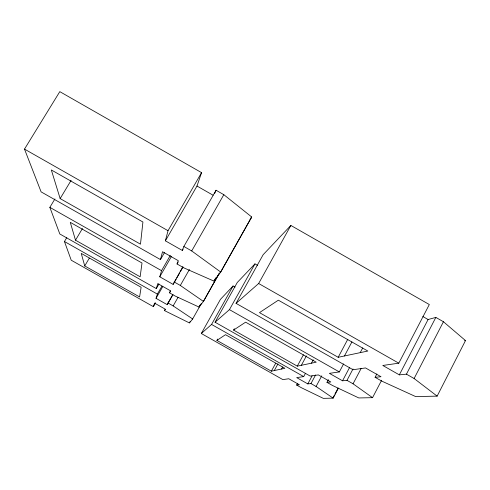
<?xml version="1.0" encoding="UTF-8"?>
<svg xmlns="http://www.w3.org/2000/svg" width="490" height="490" viewBox="0 0 490 490"><rect width="100%" height="100%" fill="white"/><g stroke="black" fill="none" stroke-linecap="round" stroke-linejoin="round"><path stroke-width="0.73" d="M183.064 249.122L182.305 250.445L165.381 240.829L168.027 230.704L201.561 172.645L59.798 91.642L24.5 149.107L41.105 191.872L160.463 259.584L164.628 252.35M160.463 259.584L162.527 251.731L178.311 260.692L177.031 263.975L184.007 267.932L213.94 281.101L220.708 272.048L251.713 216.984L223.82 194.683L216.059 190.255L183.854 246.476L182.305 250.445M176.149 279.086L173.129 284.384L159.764 276.807L161.553 270.676L170.3 255.449M54.923 198.934L49.851 207.35L59.817 233.981L156.316 288.61L157.78 283.6L170.422 290.76L169.54 292.842L175.157 296.021L198.977 307.046L203.448 301.43L219.52 272.887M172.866 294.815L167.243 304.682L156.028 298.337L157.37 294.104L161.902 286.191M66.793 237.589L64.453 241.521L71.24 260.221L153.388 306.667L154.522 303.096L165.222 309.147L164.56 310.629L189.403 322.91L192.68 318.978L173.16 305.919L168.003 303.004L172.866 294.466M165.381 240.829L196.986 186.041L201.561 172.645M173.129 284.384L182.88 266.67M214.596 193.593L216.059 190.255M167.243 304.682L168.003 303.004M376.859 373.944L375.095 377.312L381.93 381.189L415.661 396.582L437.141 396.134L465.5 340.581L443.432 321.74L435.849 317.404L428.095 319.517L422.858 316.528M437.141 396.134L414.111 378.519L443.432 321.74M375.095 377.312L380.987 376.718L365.522 367.941L353.063 369.73L236.051 303.353L263.161 254.684L290.864 225.443L429.32 304.541L398.787 363.176L382.788 365.466L399.338 374.868L428.095 319.517M399.338 374.868L406.437 374.158L435.849 317.404M328.404 379.664L326.977 382.353L332.508 385.489L358.809 397.947L372.541 397.672L381.63 380.265M343.594 363.911L339.337 371.928L329.384 373.349L342.541 380.804L346.987 380.356L353.014 368.958M372.541 397.672L353.057 383.799L361.191 368.37M333.12 397.488L334.18 395.491M334.884 394.156L338.057 388.166M297.35 383.695L296.628 385.042L301.356 387.713L323.302 398.358L333.151 398.143L338.449 388.135M342.541 380.804L349.609 367.451M360.211 352.647L362.704 347.931M338.186 357.296L367.831 351.036L278.345 300.186L259.48 312.632L338.186 357.296L347.808 339.233M344.439 355.973L351.918 341.904M305.503 373.257L303.708 376.596L296.689 377.606L307.812 383.903L310.966 383.584L315.591 374.942M333.151 398.143L316.081 386.475L321.759 375.836M311.444 363.182L313.233 359.85M307.812 383.903L312.087 375.916M234.324 328.747L233.583 330.076L297.295 366.146L303.408 354.803M301.362 365.295L306.428 355.893M217.652 339.062L216.905 340.397L271.356 371.187L275.729 363.151M271.356 371.187L274.308 370.562L277.946 363.862M274.308 370.562L281.523 369.031L282.608 367.035M236.051 303.353L258.647 283.508L290.864 225.443M326.977 382.353L330.811 381.973L318.353 374.917L310.195 376.075L215.055 322.218L237.258 282.503L254.965 263.877L257.624 265.384M215.055 322.218L229.449 309.637L254.965 263.877M296.628 385.042L299.402 384.754L288.788 378.752L282.853 379.609L201.31 333.5L220.427 299.384L233.087 285.964L235.078 287.091M201.31 333.5L211.564 324.441L233.087 285.964M203.27 301.65L218.938 273.83M220.439 272.409L251.364 217.493M189.403 322.91L190.151 321.581M198.977 307.046L200.459 304.419M192.552 319.131L201.451 303.335M213.94 281.101L215.796 277.805M164.56 310.629L165.302 309.319M203.448 301.43L180.32 285.456L189.41 269.494M173.16 305.919L178.017 297.381M177.031 263.975L178.164 261.997M153.388 306.667L155.63 302.753M220.708 272.048L191.706 250.941L223.82 194.683M176.902 277.763L179.548 273.132M180.302 271.809L182.948 267.179M169.54 292.842L170.661 290.876M159.764 276.807L171.525 256.313M156.316 288.61L158.968 283.98M156.028 298.337L162.803 286.509M84.739 265.935L81.236 253.391L141.126 287.275L139.601 296.952L84.739 265.935L89.321 258.163M75.503 240.198L70.284 222.35L142.014 263.007L140.134 276.795L75.503 240.198L82.43 228.53M60.148 198.591L51.334 169.963L142.921 222.013L140.477 244.173L60.148 198.591L71.111 180.363M250.09 219.33L251.713 216.984M216.905 340.397L225.498 334.701L284.898 368.315L281.523 369.031M233.583 330.076L245.619 322.175L316.209 362.184L297.295 366.146M464.581 340.746L465.5 340.581M174.152 281.958L180.32 285.456M346.987 380.356L353.057 383.799M211.564 324.441L303.708 376.596M64.453 241.521L157.37 294.104M310.966 383.584L316.081 386.475M24.5 149.107L168.027 230.704M258.647 283.508L398.787 363.176M183.854 246.476L191.706 250.941M406.437 374.158L414.111 378.519M49.851 207.35L161.553 270.676M229.449 309.637L339.337 371.928M196.986 186.041L213.077 195.222"/></g></svg>
